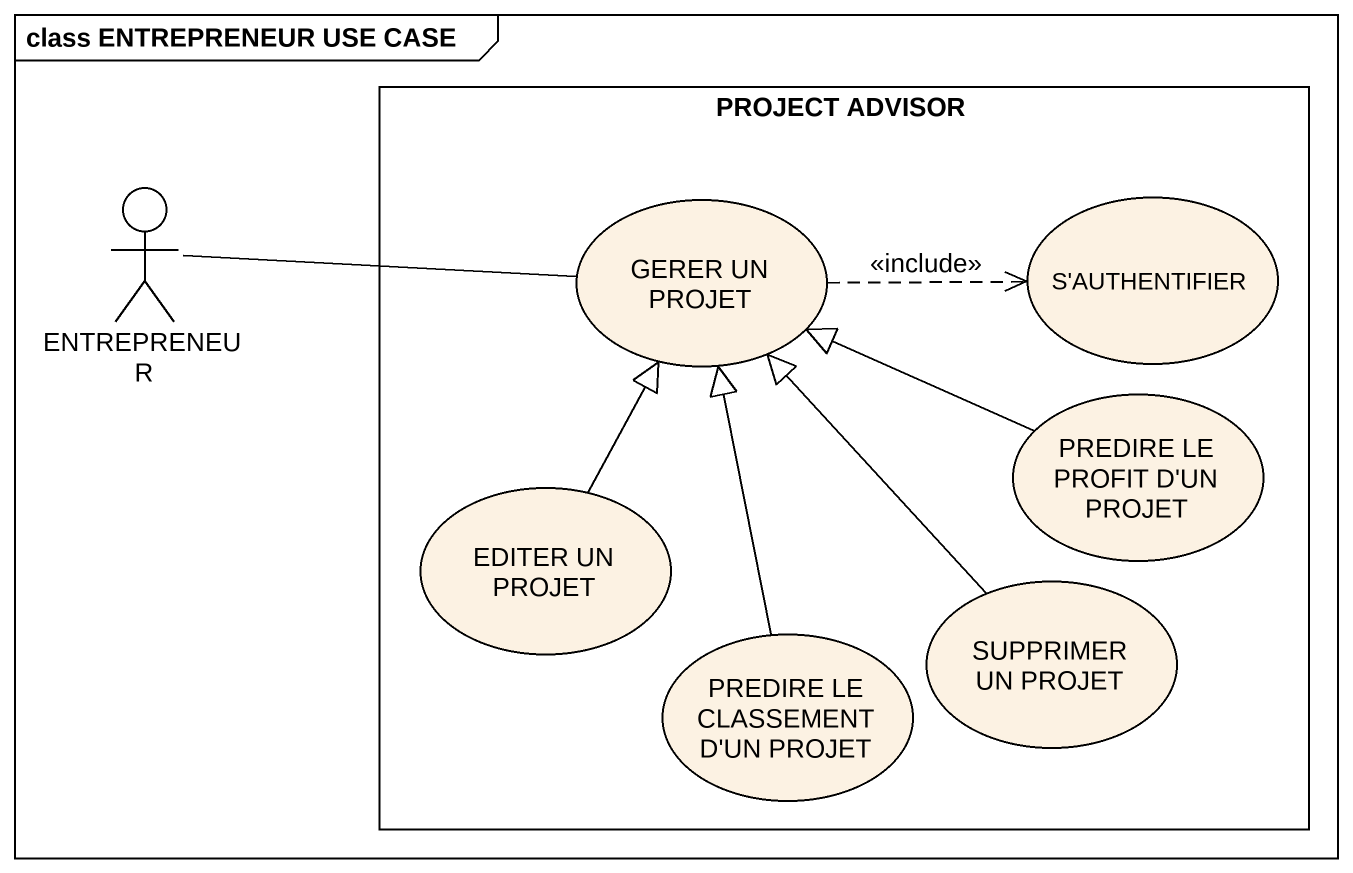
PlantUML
@startuml
mainframe class ENTREPRENEUR USE CASE
rectangle "PROJECT ADVISOR" as PROJECT_ADVISOR {
  usecase "GERER UN PROJET" as GERER_UN_PROJET
  usecase "S'AUTHENTIFIER" as S_AUTHENTIFIER
  usecase "PREDIRE LE PROFIT D'UN PROJET" as PREDIRE_LE_PROFIT_D_UN
  usecase "EDITER UN PROJET" as EDITER_UN_PROJET
  usecase "PREDIRE LE CLASSEMENT D'UN PROJET" as PREDIRE_LE_CLASSEMENT_D_UN
  usecase "SUPPRIMER UN PROJET" as SUPPRIMER_UN_PROJET
}
actor ENTREPRENEUR
ENTREPRENEUR -right- GERER_UN_PROJET
GERER_UN_PROJET .right.> S_AUTHENTIFIER : <<include>>
PREDIRE_LE_PROFIT_D_UN -left-|> GERER_UN_PROJET
EDITER_UN_PROJET -up-|> GERER_UN_PROJET
PREDIRE_LE_CLASSEMENT_D_UN -up-|> GERER_UN_PROJET
SUPPRIMER_UN_PROJET -up-|> GERER_UN_PROJET
@enduml
